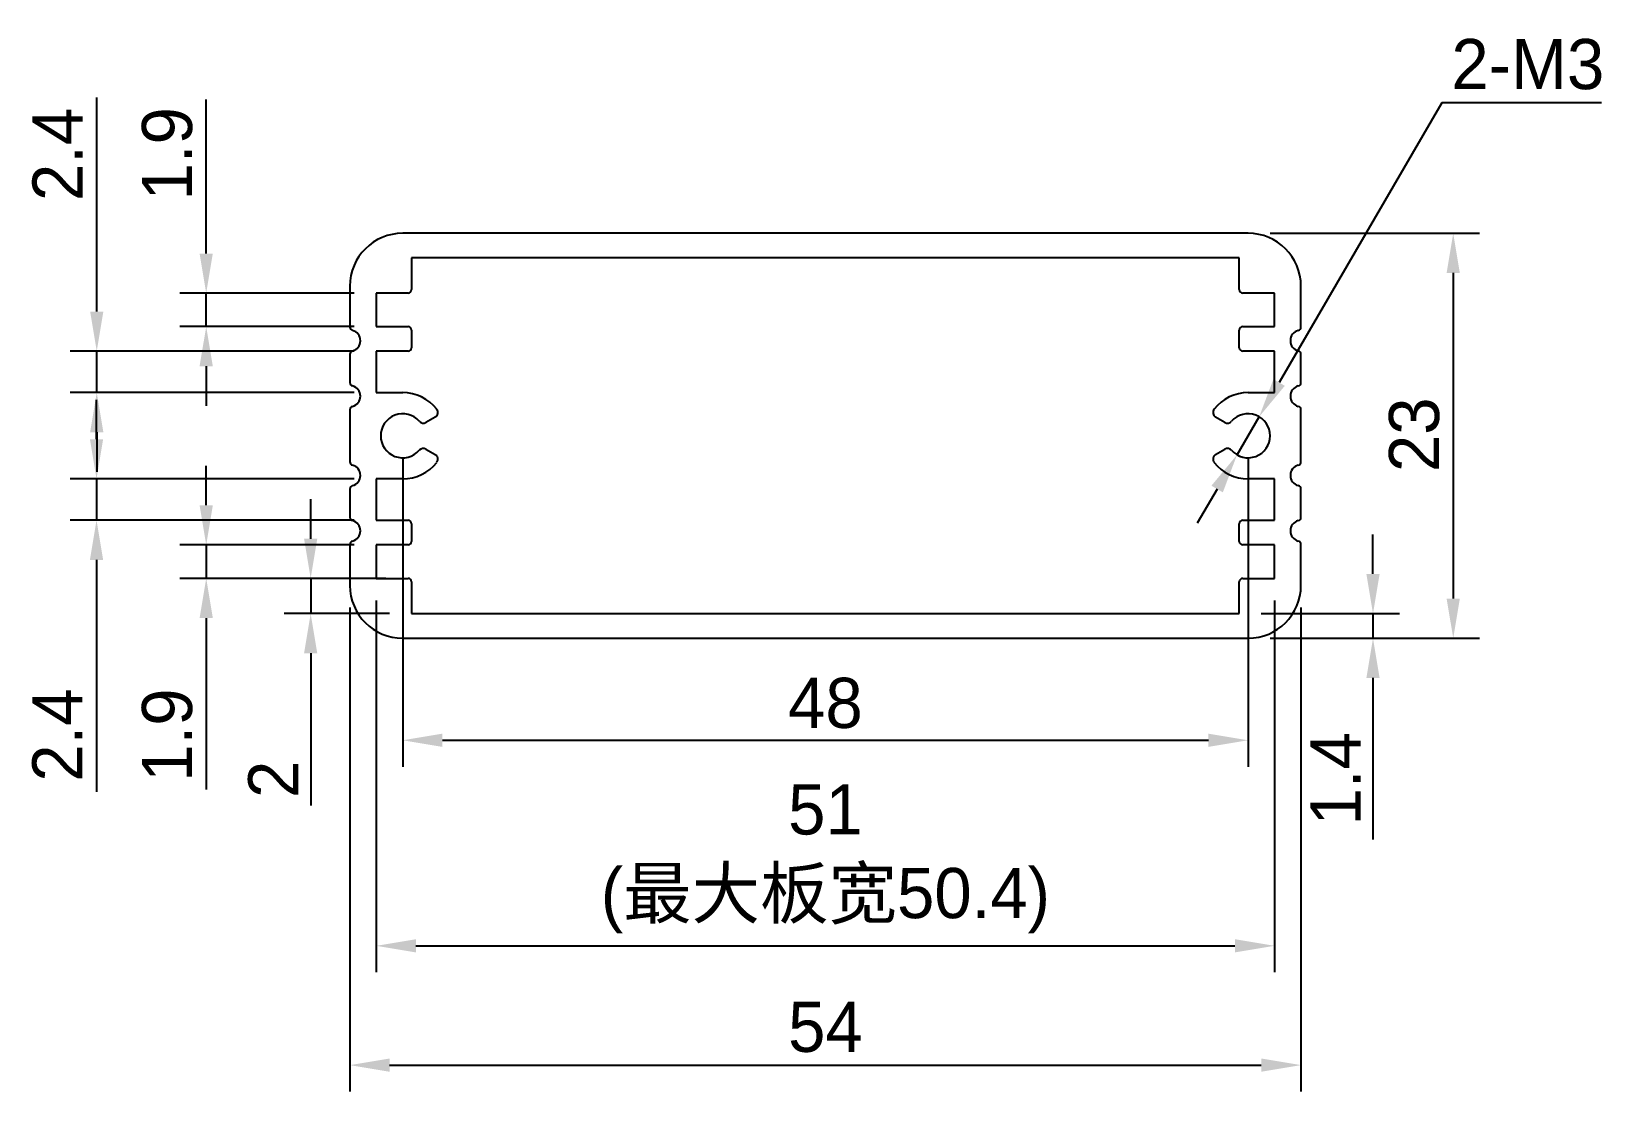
# Model space of a CAD drawing. Header units: millimetres. Extents: x 19071.2 to 19160.6, y -3024.3 to -2964.1.
import ezdxf

# ---------------------------------------------------------------- set-up
doc = ezdxf.new("R2010")
doc.units = ezdxf.units.MM
doc.header["$LTSCALE"] = 0.5
doc.header["$PDMODE"] = 35
for name, color, linetype, lineweight in [('3标注', 30, 'Continuous', 9), ('标注线', 7, 'Continuous', 13), ('粗实线', 7, 'Continuous', 25)]:
    doc.layers.add(name, color=color, linetype=linetype, lineweight=lineweight)
doc.styles.get("Standard").update_dxf_attribs({"font": ''})
doc.styles.get('Standard').set_extended_font_data('思源黑体 Normal')
doc.dimstyles.new('1比1 文字2.85', dxfattribs={"dimtxt": 2.85, "dimasz": 2.25, "dimexe": 1.5, "dimexo": 1.25, "dimgap": 0.7, "dimtad": 1, "dimdec": 1, "dimdsep": 46, "dimtxsty": 'Standard', "dimcen": 1.8, "dimadec": 0, "dimazin": 0, "dimtfac": 1, "dimtdec": 1, "dimtmove": 0, "dimatfit": 3, "dimfxl": 1, "dimarcsym": 0})
doc.dimstyles.new('1比1 文字2.85直径', dxfattribs={"dimtxt": 2.85, "dimasz": 2.25, "dimexe": 1.5, "dimexo": 1.25, "dimgap": 0.7, "dimtad": 1, "dimtih": 1, "dimtoh": 1, "dimdec": 1, "dimdsep": 46, "dimtxsty": 'Standard', "dimcen": 1.8, "dimadec": 0, "dimazin": 0, "dimtfac": 1, "dimtdec": 1, "dimtmove": 0, "dimatfit": 3, "dimfxl": 1, "dimarcsym": 0})

# ---------------------------------------------------------------- blocks, each defined once
blk = doc.blocks.new('*D81')
at = {"layer": 'Defpoints', "color": 0, "ltscale": 0.1}
for p in [(19140.314, -2975.557), (19140.314, -2998.557), (19151.961, -2998.557)]:
    blk.add_point(p, dxfattribs=at)
at = {"layer": '标注线', "color": 0, "lineweight": -2, "ltscale": 0.1}
for p, q in [((19141.564, -2975.557), (19153.461, -2975.557)), ((19151.961, -2977.807), (19151.961, -2996.307)), ((19141.564, -2998.557), (19153.461, -2998.557))]:
    blk.add_line(p, q, dxfattribs=at)
at = {"layer": '标注线', "color": 0, "ltscale": 0.1}
for points in [[(19151.586, -2977.807), (19152.336, -2977.807), (19151.961, -2975.557)], [(19151.586, -2996.307), (19152.336, -2996.307), (19151.961, -2998.557)]]:
    blk.add_solid(points, dxfattribs=at)
at = {"layer": '标注线', "color": 0, "ltscale": 0.1, "insert": (19148.309, -2987.001), "char_height": 2.85, "attachment_point": 2, "rotation": 90}
blk.add_mtext('23', dxfattribs=at)
blk = doc.blocks.new('*D82')
at = {"layer": 'Defpoints', "color": 0, "ltscale": 0.1}
for p in [(19089.314, -2995.557), (19143.314, -2995.557), (19143.314, -3022.801)]:
    blk.add_point(p, dxfattribs=at)
at = {"layer": '标注线', "color": 0, "lineweight": -2, "ltscale": 0.1}
for p, q in [((19089.314, -2996.807), (19089.314, -3024.301)), ((19143.314, -2996.807), (19143.314, -3024.301)), ((19091.564, -3022.801), (19141.064, -3022.801))]:
    blk.add_line(p, q, dxfattribs=at)
at = {"layer": '标注线', "color": 0, "ltscale": 0.1}
for points in [[(19091.564, -3022.426), (19091.564, -3023.176), (19089.314, -3022.801)], [(19141.064, -3022.426), (19141.064, -3023.176), (19143.314, -3022.801)]]:
    blk.add_solid(points, dxfattribs=at)
at = {"layer": '标注线', "color": 0, "ltscale": 0.1, "insert": (19116.314, -3019.2), "char_height": 2.85, "attachment_point": 2}
blk.add_mtext('54', dxfattribs=at)
blk = doc.blocks.new('*D83')
at = {"layer": 'Defpoints', "color": 0, "ltscale": 0.1}
for p in [(19139.814, -2997.157), (19140.314, -2998.557), (19147.405, -2998.557)]:
    blk.add_point(p, dxfattribs=at)
at = {"layer": '标注线', "color": 0, "lineweight": -2, "ltscale": 0.1}
for p, q in [((19147.405, -2994.907), (19147.405, -2992.657)), ((19141.064, -2997.157), (19148.905, -2997.157)), ((19147.405, -2997.157), (19147.405, -2998.557)), ((19141.564, -2998.557), (19148.905, -2998.557)), ((19147.405, -3000.807), (19147.405, -3009.979))]:
    blk.add_line(p, q, dxfattribs=at)
at = {"layer": '标注线', "color": 0, "ltscale": 0.1}
for points in [[(19147.03, -2994.907), (19147.78, -2994.907), (19147.405, -2997.157)], [(19147.03, -3000.807), (19147.78, -3000.807), (19147.405, -2998.557)]]:
    blk.add_solid(points, dxfattribs=at)
at = {"layer": '标注线', "color": 0, "ltscale": 0.1, "insert": (19143.855, -3006.539), "char_height": 2.85, "attachment_point": 2, "rotation": 90}
blk.add_mtext('1.4', dxfattribs=at)
blk = doc.blocks.new('*D84')
at = {"layer": 'Defpoints', "color": 0, "ltscale": 0.1}
for p in [(19092.614, -2995.157), (19087.088, -2997.157), (19092.814, -2997.157)]:
    blk.add_point(p, dxfattribs=at)
at = {"layer": '标注线', "color": 0, "lineweight": -2, "ltscale": 0.1}
for p, q in [((19087.088, -2992.907), (19087.088, -2990.657)), ((19091.364, -2995.157), (19085.588, -2995.157)), ((19087.088, -2995.157), (19087.088, -2997.157)), ((19091.564, -2997.157), (19085.588, -2997.157)), ((19087.088, -2999.407), (19087.088, -3008.052))]:
    blk.add_line(p, q, dxfattribs=at)
at = {"layer": '标注线', "color": 0, "ltscale": 0.1}
for points in [[(19086.713, -2992.907), (19087.463, -2992.907), (19087.088, -2995.157)], [(19086.713, -2999.407), (19087.463, -2999.407), (19087.088, -2997.157)]]:
    blk.add_solid(points, dxfattribs=at)
at = {"layer": '标注线', "color": 0, "ltscale": 0.1, "insert": (19083.538, -3006.568), "char_height": 2.85, "attachment_point": 2, "rotation": 90}
blk.add_mtext('2', dxfattribs=at)
blk = doc.blocks.new('*D85')
at = {"layer": 'Defpoints', "color": 0, "ltscale": 0.1}
for p in [(19090.814, -2993.257), (19081.156, -2995.157), (19090.814, -2995.157)]:
    blk.add_point(p, dxfattribs=at)
at = {"layer": '标注线', "color": 0, "lineweight": -2, "ltscale": 0.1}
for p, q in [((19081.156, -2991.007), (19081.156, -2988.757)), ((19089.564, -2993.257), (19079.656, -2993.257)), ((19081.156, -2993.257), (19081.156, -2995.157)), ((19089.564, -2995.157), (19079.656, -2995.157)), ((19081.156, -2997.407), (19081.156, -3007.14))]:
    blk.add_line(p, q, dxfattribs=at)
at = {"layer": '标注线', "color": 0, "ltscale": 0.1}
for points in [[(19080.781, -2991.007), (19081.531, -2991.007), (19081.156, -2993.257)], [(19080.781, -2997.407), (19081.531, -2997.407), (19081.156, -2995.157)]]:
    blk.add_solid(points, dxfattribs=at)
at = {"layer": '标注线', "color": 0, "ltscale": 0.1, "insert": (19077.505, -3004.057), "char_height": 2.85, "attachment_point": 2, "rotation": 90}
blk.add_mtext('1.9', dxfattribs=at)
blk = doc.blocks.new('*D86')
at = {"layer": 'Defpoints', "color": 0, "ltscale": 0.1}
for p in [(19074.929, -2989.507), (19090.814, -2989.507), (19090.814, -2991.857)]:
    blk.add_point(p, dxfattribs=at)
at = {"layer": '标注线', "color": 0, "lineweight": -2, "ltscale": 0.1}
for p, q in [((19074.929, -2987.257), (19074.929, -2985.007)), ((19089.564, -2989.507), (19073.429, -2989.507)), ((19074.929, -2989.507), (19074.929, -2991.857)), ((19089.564, -2991.857), (19073.429, -2991.857)), ((19074.929, -2994.107), (19074.929, -3007.28))]:
    blk.add_line(p, q, dxfattribs=at)
at = {"layer": '标注线', "color": 0, "ltscale": 0.1}
for points in [[(19074.554, -2987.257), (19075.304, -2987.257), (19074.929, -2989.507)], [(19074.554, -2994.107), (19075.304, -2994.107), (19074.929, -2991.857)]]:
    blk.add_solid(points, dxfattribs=at)
at = {"layer": '标注线', "color": 0, "ltscale": 0.1, "insert": (19071.278, -3004.057), "char_height": 2.85, "attachment_point": 2, "rotation": 90}
blk.add_mtext('2.4', dxfattribs=at)
blk = doc.blocks.new('*D87')
at = {"layer": 'Defpoints', "color": 0, "ltscale": 0.1}
for p in [(19074.941, -2982.257), (19090.814, -2982.257), (19090.814, -2984.607)]:
    blk.add_point(p, dxfattribs=at)
at = {"layer": '标注线', "color": 0, "lineweight": -2, "ltscale": 0.1}
for p, q in [((19074.941, -2980.007), (19074.941, -2967.853)), ((19089.564, -2982.257), (19073.441, -2982.257)), ((19074.941, -2984.607), (19074.941, -2982.257)), ((19089.564, -2984.607), (19073.441, -2984.607)), ((19074.941, -2986.857), (19074.941, -2989.107))]:
    blk.add_line(p, q, dxfattribs=at)
at = {"layer": '标注线', "color": 0, "ltscale": 0.1}
for points in [[(19074.566, -2980.007), (19075.316, -2980.007), (19074.941, -2982.257)], [(19074.566, -2986.857), (19075.316, -2986.857), (19074.941, -2984.607)]]:
    blk.add_solid(points, dxfattribs=at)
at = {"layer": '标注线', "color": 0, "ltscale": 0.1, "insert": (19071.289, -2971.076), "char_height": 2.85, "attachment_point": 2, "rotation": 90}
blk.add_mtext('2.4', dxfattribs=at)
blk = doc.blocks.new('*D88')
at = {"layer": 'Defpoints', "color": 0, "ltscale": 0.1}
for p in [(19092.314, -2987.057), (19140.314, -2987.057), (19140.314, -3004.351)]:
    blk.add_point(p, dxfattribs=at)
at = {"layer": '标注线', "color": 0, "lineweight": -2, "ltscale": 0.1}
for p, q in [((19092.314, -2988.307), (19092.314, -3005.851)), ((19140.314, -2988.307), (19140.314, -3005.851)), ((19094.564, -3004.351), (19138.064, -3004.351))]:
    blk.add_line(p, q, dxfattribs=at)
at = {"layer": '标注线', "color": 0, "ltscale": 0.1}
for points in [[(19094.564, -3003.976), (19094.564, -3004.726), (19092.314, -3004.351)], [(19138.064, -3003.976), (19138.064, -3004.726), (19140.314, -3004.351)]]:
    blk.add_solid(points, dxfattribs=at)
at = {"layer": '标注线', "color": 0, "ltscale": 0.1, "insert": (19116.314, -3000.801), "char_height": 2.85, "attachment_point": 2}
blk.add_mtext('48', dxfattribs=at)
blk = doc.blocks.new('*D89')
at = {"layer": 'Defpoints', "color": 0, "ltscale": 0.1}
for p in [(19081.156, -2978.957), (19090.814, -2978.957), (19090.814, -2980.857)]:
    blk.add_point(p, dxfattribs=at)
at = {"layer": '标注线', "color": 0, "lineweight": -2, "ltscale": 0.1}
for p, q in [((19081.156, -2976.707), (19081.156, -2967.96)), ((19089.564, -2978.957), (19079.656, -2978.957)), ((19081.156, -2980.857), (19081.156, -2978.957)), ((19089.564, -2980.857), (19079.656, -2980.857)), ((19081.156, -2983.107), (19081.156, -2985.357))]:
    blk.add_line(p, q, dxfattribs=at)
at = {"layer": '标注线', "color": 0, "ltscale": 0.1}
for points in [[(19080.781, -2976.707), (19081.531, -2976.707), (19081.156, -2978.957)], [(19080.781, -2983.107), (19081.531, -2983.107), (19081.156, -2980.857)]]:
    blk.add_solid(points, dxfattribs=at)
at = {"layer": '标注线', "color": 0, "ltscale": 0.1, "insert": (19077.505, -2971.043), "char_height": 2.85, "attachment_point": 2, "rotation": 90}
blk.add_mtext('1.9', dxfattribs=at)
blk = doc.blocks.new('*D90')
at = {"layer": 'Defpoints', "color": 0, "ltscale": 0.1}
for p in [(19140.943, -2985.977), (19139.686, -2988.138)]:
    blk.add_point(p, dxfattribs=at)
at = {"layer": '标注线', "color": 0, "lineweight": -2, "ltscale": 0.1}
for p, q in [((19151.315, -2968.141), (19142.074, -2984.032)), ((19160.378, -2968.141), (19151.315, -2968.141)), ((19139.686, -2988.138), (19140.943, -2985.977)), ((19138.555, -2990.083), (19137.424, -2992.028))]:
    blk.add_line(p, q, dxfattribs=at)
at = {"layer": '标注线', "color": 0, "ltscale": 0.1}
for points in [[(19141.75, -2983.843), (19142.398, -2984.22), (19140.943, -2985.977)], [(19138.231, -2989.894), (19138.879, -2990.271), (19139.686, -2988.138)]]:
    blk.add_solid(points, dxfattribs=at)
at = {"layer": '标注线', "color": 0, "ltscale": 0.1, "insert": (19156.196, -2965.966), "char_height": 2.85, "attachment_point": 5}
blk.add_mtext('2-M3', dxfattribs=at)
blk = doc.blocks.new('*D91')
at = {"layer": '3标注', "color": 0, "lineweight": -2, "ltscale": 0.1}
for p, q in [((19090.814, -2996.407), (19090.814, -3017.525)), ((19141.814, -2996.407), (19141.814, -3017.525)), ((19093.064, -3016.025), (19139.564, -3016.025))]:
    blk.add_line(p, q, dxfattribs=at)
at = {"layer": '3标注', "color": 0, "ltscale": 0.1}
for points in [[(19093.064, -3015.65), (19093.064, -3016.4), (19090.814, -3016.025)], [(19139.564, -3015.65), (19139.564, -3016.4), (19141.814, -3016.025)]]:
    blk.add_solid(points, dxfattribs=at)
at = {"layer": 'Defpoints', "color": 0, "ltscale": 0.1}
for p in [(19090.814, -2995.157), (19141.814, -2995.157), (19141.814, -3016.025)]:
    blk.add_point(p, dxfattribs=at)
at = {"layer": '3标注', "color": 0, "ltscale": 0.1, "insert": (19116.314, -3011.082), "char_height": 2.85, "attachment_point": 5}
blk.add_mtext('51\\P(最大板宽50.4)', dxfattribs=at)

msp = doc.modelspace()

# ---------------------------------------------------------------- linework, layer by layer
at = {"layer": '粗实线'}
for p, q in [((19140.314, -2975.557), (19092.314, -2975.557)), ((19139.814, -2976.957), (19092.814, -2976.957)), ((19092.814, -2976.957), (19092.814, -2978.757)), ((19139.814, -2978.757), (19139.814, -2976.957)), ((19089.314, -2978.557), (19089.314, -2980.883)), ((19143.314, -2980.883), (19143.314, -2978.557)), ((19092.614, -2978.957), (19090.814, -2978.957)), ((19090.814, -2978.957), (19090.814, -2980.857)), ((19141.814, -2978.957), (19140.014, -2978.957)), ((19141.814, -2980.857), (19141.814, -2978.957)), ((19090.814, -2980.857), (19092.614, -2980.857)), ((19092.814, -2981.057), (19092.814, -2982.057)), ((19139.814, -2982.057), (19139.814, -2981.057)), ((19140.014, -2980.857), (19141.814, -2980.857)), ((19092.614, -2982.257), (19090.814, -2982.257)), ((19090.814, -2982.257), (19090.814, -2984.607)), ((19141.814, -2982.257), (19140.014, -2982.257)), ((19141.814, -2984.607), (19141.814, -2982.257)), ((19089.314, -2982.432), (19089.314, -2984.033)), ((19143.314, -2984.033), (19143.314, -2982.432)), ((19090.814, -2984.607), (19092.314, -2984.607)), ((19140.314, -2984.607), (19141.814, -2984.607)), ((19089.314, -2985.582), (19089.314, -2988.533)), ((19143.314, -2988.533), (19143.314, -2985.582)), ((19094.158, -2985.993), (19093.631, -2986.297)), ((19138.997, -2986.297), (19138.471, -2985.993)), ((19093.631, -2987.818), (19094.158, -2988.122)), ((19138.471, -2988.122), (19138.997, -2987.818)), ((19089.314, -2990.082), (19089.314, -2991.683)), ((19090.814, -2989.507), (19090.814, -2991.857)), ((19092.314, -2989.507), (19090.814, -2989.507)), ((19141.814, -2989.507), (19140.314, -2989.507)), ((19141.814, -2991.857), (19141.814, -2989.507)), ((19143.314, -2991.683), (19143.314, -2990.082)), ((19090.814, -2991.857), (19092.614, -2991.857)), ((19092.814, -2992.057), (19092.814, -2993.057)), ((19139.814, -2993.057), (19139.814, -2992.057)), ((19140.014, -2991.857), (19141.814, -2991.857)), ((19089.314, -2993.232), (19089.314, -2995.557)), ((19092.614, -2993.257), (19090.814, -2993.257)), ((19090.814, -2993.257), (19090.814, -2995.157)), ((19141.814, -2993.257), (19140.014, -2993.257)), ((19141.814, -2995.157), (19141.814, -2993.257)), ((19143.314, -2995.557), (19143.314, -2993.232)), ((19090.814, -2995.157), (19092.614, -2995.157)), ((19092.814, -2995.357), (19092.814, -2997.157)), ((19139.814, -2997.157), (19139.814, -2995.357)), ((19140.014, -2995.157), (19141.814, -2995.157)), ((19092.814, -2997.157), (19139.814, -2997.157)), ((19092.314, -2998.557), (19140.314, -2998.557))]:
    msp.add_line(p, q, dxfattribs=at)
for centre, radius, start, end in [((19092.314, -2978.557), 3, 90, 180), ((19140.314, -2978.557), 3, 0, 90), ((19092.614, -2978.757), 0.2, 270, 0), ((19140.014, -2978.757), 0.2, 180, 270), ((19089.514, -2980.883), 0.2, 180, 255.52249), ((19089.314, -2981.657), 0.6, 284.47751, 75.52249), ((19092.614, -2981.057), 0.2, 0, 90), ((19140.014, -2981.057), 0.2, 90, 180), ((19143.314, -2981.657), 0.6, 104.47751, 255.52249), ((19143.114, -2980.883), 0.2, 284.47751, 0), ((19089.514, -2982.432), 0.2, 104.47751, 180), ((19092.614, -2982.057), 0.2, 270, 0), ((19140.014, -2982.057), 0.2, 180, 270), ((19143.114, -2982.432), 0.2, 0, 75.52249), ((19089.514, -2984.033), 0.2, 180, 255.52249), ((19143.114, -2984.033), 0.2, 284.47751, 0), ((19089.314, -2984.807), 0.6, 284.47751, 75.52249), ((19092.314, -2987.057), 2.45, 38.02093, 90), ((19140.314, -2987.057), 2.45, 90, 141.97907), ((19143.314, -2984.807), 0.6, 104.47751, 255.52249), ((19089.514, -2985.582), 0.2, 104.47751, 180), ((19092.314, -2987.057), 1.25, 41.15994, 318.84006), ((19094.008, -2985.733), 0.3, 300, 38.02093), ((19138.621, -2985.733), 0.3, 141.97907, 240), ((19140.314, -2987.057), 1.25, 221.15994, 138.84006), ((19143.114, -2985.582), 0.2, 0, 75.52249), ((19093.481, -2986.037), 0.3, 221.15994, 300), ((19139.147, -2986.037), 0.3, 240, 318.84006), ((19089.514, -2988.533), 0.2, 180, 255.52249), ((19092.314, -2987.057), 2.45, 270, 321.97907), ((19093.481, -2988.077), 0.3, 60, 138.84006), ((19094.008, -2988.381), 0.3, 321.97907, 60), ((19138.621, -2988.381), 0.3, 120, 218.02093), ((19140.314, -2987.057), 2.45, 218.02093, 270), ((19139.147, -2988.077), 0.3, 41.15994, 120), ((19143.114, -2988.533), 0.2, 284.47751, 0), ((19089.314, -2989.307), 0.6, 284.47751, 75.52249), ((19143.314, -2989.307), 0.6, 104.47751, 255.52249), ((19089.514, -2990.082), 0.2, 104.47751, 180), ((19143.114, -2990.082), 0.2, 0, 75.52249), ((19089.514, -2991.683), 0.2, 180, 255.52249), ((19089.314, -2992.457), 0.6, 284.47751, 75.52249), ((19092.614, -2992.057), 0.2, 0, 90), ((19140.014, -2992.057), 0.2, 90, 180), ((19143.314, -2992.457), 0.6, 104.47751, 255.52249), ((19143.114, -2991.683), 0.2, 284.47751, 0), ((19089.514, -2993.232), 0.2, 104.47751, 180), ((19092.614, -2993.057), 0.2, 270, 0), ((19140.014, -2993.057), 0.2, 180, 270), ((19143.114, -2993.232), 0.2, 0, 75.52249), ((19092.314, -2995.557), 3, 180, 270), ((19092.614, -2995.357), 0.2, 0, 90), ((19140.014, -2995.357), 0.2, 90, 180), ((19140.314, -2995.557), 3, 270, 0)]:
    msp.add_arc(centre, radius, start, end, dxfattribs=at)

# ---------------------------------------------------------------- dimensions: what is measured, and where the dimension line sits
at = {"layer": '3标注', "ltscale": 0.1}
dim = msp.add_linear_dim(base=(19141.814, -3016.025), p1=(19090.814, -2995.157), p2=(19141.814, -2995.157), text='<>\\P(最大板宽50.4)', dimstyle='1比1 文字2.85', dxfattribs=at)
dim.commit()
dim.dimension.update_dxf_attribs({"geometry": '*D91', "text_midpoint": (19116.314, -3016.025), "dimtype": 160})
at = {"layer": '标注线', "ltscale": 0.1}
dim = msp.add_diameter_dim_2p(p1=(19139.686, -2988.138), p2=(19140.943, -2985.977), text='2-M3', dimstyle='1比1 文字2.85直径', dxfattribs=at)
dim.commit()
dim.dimension.update_dxf_attribs({"geometry": '*D90', "text_midpoint": (19156.196, -2968.141), "dimtype": 163})
for base, p1, p2, picture, middle in [((19074.940583633, -2982.257206916), (19090.814283906, -2984.607206916), (19090.814283906, -2982.257206916), '*D87', (19074.940583633, -2971.076199964)), ((19081.156, -2978.957), (19090.814, -2980.857), (19090.814, -2978.957), '*D89', (19081.156, -2971.043)), ((19151.961, -2998.557), (19140.314, -2975.557), (19140.314, -2998.557), '*D81', (19151.961, -2987.001)), ((19074.928996037, -2989.507206916), (19090.814283906, -2991.857206916), (19090.814283906, -2989.507206916), '*D86', (19074.928996037, -3004.057168001)), ((19081.156, -2995.157), (19090.814, -2993.257), (19090.814, -2995.157), '*D85', (19081.156, -3004.057)), ((19087.088, -2997.157), (19092.614, -2995.157), (19092.814, -2997.157), '*D84', (19087.088, -3006.568)), ((19147.405, -2998.557), (19139.814, -2997.157), (19140.314, -2998.557), '*D83', (19147.405, -3006.539))]:
    dim = msp.add_linear_dim(base=base, p1=p1, p2=p2, angle=90, dimstyle='1比1 文字2.85', dxfattribs=at)
    dim.commit()
    dim.dimension.update_dxf_attribs({"geometry": picture, "text_midpoint": middle, "dimtype": 160})
for base, p1, p2, picture, middle in [((19140.314, -3004.351), (19092.314, -2987.057), (19140.314, -2987.057), '*D88', (19116.314, -3004.351)), ((19143.314, -3022.801), (19089.314, -2995.557), (19143.314, -2995.557), '*D82', (19116.314, -3022.801))]:
    dim = msp.add_linear_dim(base=base, p1=p1, p2=p2, dimstyle='1比1 文字2.85', dxfattribs=at)
    dim.commit()
    dim.dimension.update_dxf_attribs({"geometry": picture, "text_midpoint": middle, "dimtype": 160})

doc.saveas('drawing.dxf')
